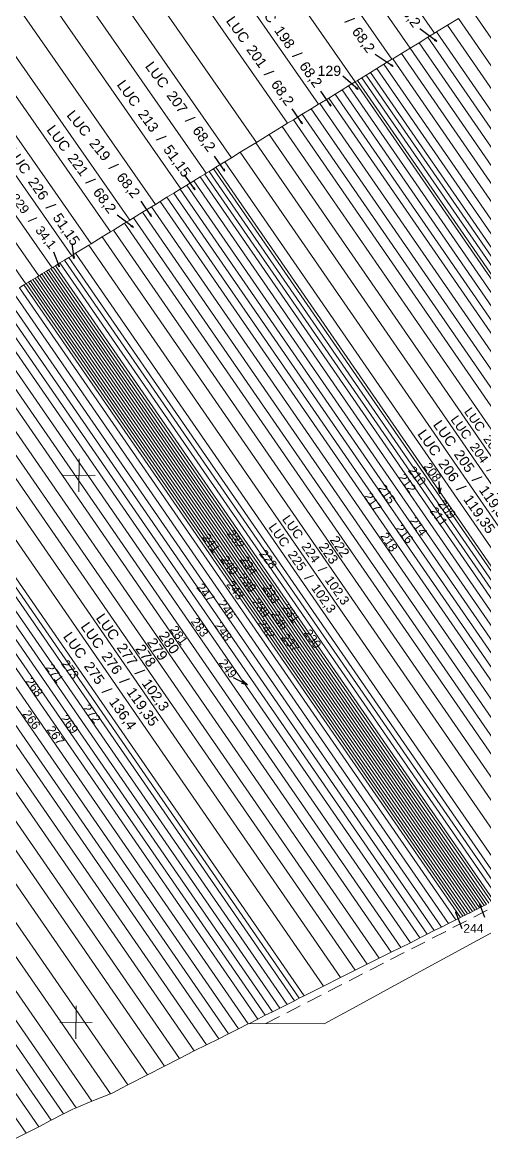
# Model space of a CAD drawing. Header units: metres. Extents: x 591850 to 11787372, y 2319432 to 2388242.
# Drawn here: x 11787025.2 to 11787070.8, y 2387874.9 to 2387984.8 of the extents above; entities that cross this region are included whole.
import ezdxf
from ezdxf.enums import TextEntityAlignment as Align

# ---------------------------------------------------------------- set-up
doc = ezdxf.new("R2010")
doc.units = ezdxf.units.M
doc.header["$MEASUREMENT"] = 0
doc.linetypes.add('DGN Style 3', pattern=[18.08141, 12.915293, -5.166117])
doc.linetypes.add('{tuong nha}', pattern=[2.3, 1.5, -0.8])
for name, color, linetype, lineweight in [('Level 10', 7, 'Continuous', 0), ('Level 13', 7, 'Continuous', 0), ('Level 2', 7, 'Continuous', 0), ('Level 22', 7, 'Continuous', 0), ('Level 4', 7, 'Continuous', 0), ('Level 6', 7, 'Continuous', 0), ('Level 63', 7, 'Continuous', 0)]:
    doc.layers.add(name, color=color, linetype=linetype, lineweight=lineweight)
doc.styles.get("Standard").update_dxf_attribs({"font": 'arial.ttf'})
doc.styles.add('Style-Arial', font='arial.ttf')
doc.dimstyles.get("Standard").update_dxf_attribs({"dimtxt": 0.18, "dimasz": 0.18, "dimexe": 1.25, "dimexo": 0.0625, "dimtad": 1, "dimdsep": 46, "dimtxsty": 'Standard', "dimcen": 0.09, "dimazin": 3, "dimtfac": 1, "dimtmove": 0, "dimatfit": 3})

# ---------------------------------------------------------------- blocks, each defined once
blk = doc.blocks.new('N_Th1_12')
at = {"layer": 'Level 13', "color": 3, "linetype": 'Continuous', "lineweight": 0}
blk.add_text('LUC', height=1, dxfattribs=at).set_placement((-1.93725, 0), align=Align.MIDDLE_RIGHT)
at = {"layer": 'Level 13', "color": 7, "linetype": 'Continuous', "lineweight": 0}
blk.add_text('/', height=1, dxfattribs=at).set_placement((1.93725, 0), align=Align.MIDDLE_LEFT)
at = {"layer": 'Level 2', "color": 1, "linetype": 'Continuous', "lineweight": 0}
blk.add_text('275', height=1, dxfattribs=at).set_placement((0, 0), align=Align.MIDDLE_CENTER)
at = {"layer": 'Level 4', "color": 1, "linetype": 'Continuous', "lineweight": 0}
blk.add_text('136,4', height=1, dxfattribs=at).set_placement((3.12605, 0), align=Align.MIDDLE_LEFT)
blk = doc.blocks.new('N_Th1_21')
at = {"layer": 'Level 13', "color": 3, "linetype": 'Continuous', "lineweight": 0}
blk.add_text('LUC', height=1, dxfattribs=at).set_placement((-1.93345, 0), align=Align.MIDDLE_RIGHT)
at = {"layer": 'Level 13', "color": 7, "linetype": 'Continuous', "lineweight": 0}
blk.add_text('/', height=1, dxfattribs=at).set_placement((1.93345, 0), align=Align.MIDDLE_LEFT)
at = {"layer": 'Level 2', "color": 1, "linetype": 'Continuous', "lineweight": 0}
blk.add_text('276', height=1, dxfattribs=at).set_placement((0, 0), align=Align.MIDDLE_CENTER)
at = {"layer": 'Level 4', "color": 1, "linetype": 'Continuous', "lineweight": 0}
blk.add_text('119,35', height=1, dxfattribs=at).set_placement((3.12225, 0), align=Align.MIDDLE_LEFT)
blk = doc.blocks.new('N_Th1_22')
at = {"layer": 'Level 13', "color": 3, "linetype": 'Continuous', "lineweight": 0}
blk.add_text('LUC', height=1, dxfattribs=at).set_placement((-1.9372, 0), align=Align.MIDDLE_RIGHT)
at = {"layer": 'Level 13', "color": 7, "linetype": 'Continuous', "lineweight": 0}
blk.add_text('/', height=1, dxfattribs=at).set_placement((1.9372, 0), align=Align.MIDDLE_LEFT)
at = {"layer": 'Level 2', "color": 1, "linetype": 'Continuous', "lineweight": 0}
blk.add_text('205', height=1, dxfattribs=at).set_placement((0, 0), align=Align.MIDDLE_CENTER)
at = {"layer": 'Level 4', "color": 1, "linetype": 'Continuous', "lineweight": 0}
blk.add_text('119,35', height=1, dxfattribs=at).set_placement((3.126, 0), align=Align.MIDDLE_LEFT)
blk = doc.blocks.new('N_Th1_24')
at = {"layer": 'Level 13', "color": 3, "linetype": 'Continuous', "lineweight": 0}
blk.add_text('LUC', height=1, dxfattribs=at).set_placement((-1.93345, 0), align=Align.MIDDLE_RIGHT)
at = {"layer": 'Level 13', "color": 7, "linetype": 'Continuous', "lineweight": 0}
blk.add_text('/', height=1, dxfattribs=at).set_placement((1.93345, 0), align=Align.MIDDLE_LEFT)
at = {"layer": 'Level 2', "color": 1, "linetype": 'Continuous', "lineweight": 0}
blk.add_text('206', height=1, dxfattribs=at).set_placement((0, 0), align=Align.MIDDLE_CENTER)
at = {"layer": 'Level 4', "color": 1, "linetype": 'Continuous', "lineweight": 0}
blk.add_text('119,35', height=1, dxfattribs=at).set_placement((3.12235, 0), align=Align.MIDDLE_LEFT)
blk = doc.blocks.new('N_Th1_33')
at = {"layer": 'Level 13', "color": 3, "linetype": 'Continuous', "lineweight": 0}
blk.add_text('LUC', height=0.9, dxfattribs=at).set_placement((-1.8201, 0), align=Align.MIDDLE_RIGHT)
at = {"layer": 'Level 13', "color": 7, "linetype": 'Continuous', "lineweight": 0}
blk.add_text('/', height=0.9, dxfattribs=at).set_placement((1.8201, 0), align=Align.MIDDLE_LEFT)
at = {"layer": 'Level 2', "color": 1, "linetype": 'Continuous', "lineweight": 0}
blk.add_text('203', height=0.9, dxfattribs=at).set_placement((0, 0), align=Align.MIDDLE_CENTER)
at = {"layer": 'Level 4', "color": 1, "linetype": 'Continuous', "lineweight": 0}
blk.add_text('102,3', height=0.9, dxfattribs=at).set_placement((2.97, 0), align=Align.MIDDLE_LEFT)
blk = doc.blocks.new('N_Th1_37')
at = {"layer": 'Level 13', "color": 3, "linetype": 'Continuous', "lineweight": 0}
blk.add_text('LUC', height=0.9, dxfattribs=at).set_placement((-1.81805, 0), align=Align.MIDDLE_RIGHT)
at = {"layer": 'Level 13', "color": 7, "linetype": 'Continuous', "lineweight": 0}
blk.add_text('/', height=0.9, dxfattribs=at).set_placement((1.81805, 0), align=Align.MIDDLE_LEFT)
at = {"layer": 'Level 2', "color": 1, "linetype": 'Continuous', "lineweight": 0}
blk.add_text('204', height=0.9, dxfattribs=at).set_placement((0, 0), align=Align.MIDDLE_CENTER)
at = {"layer": 'Level 4', "color": 1, "linetype": 'Continuous', "lineweight": 0}
blk.add_text('102,3', height=0.9, dxfattribs=at).set_placement((2.96805, 0), align=Align.MIDDLE_LEFT)
blk = doc.blocks.new('N_Th1_41')
at = {"layer": 'Level 13', "color": 3, "linetype": 'Continuous', "lineweight": 0}
blk.add_text('LUC', height=1, dxfattribs=at).set_placement((-1.93345, 0), align=Align.MIDDLE_RIGHT)
at = {"layer": 'Level 13', "color": 7, "linetype": 'Continuous', "lineweight": 0}
blk.add_text('/', height=1, dxfattribs=at).set_placement((1.93345, 0), align=Align.MIDDLE_LEFT)
at = {"layer": 'Level 2', "color": 1, "linetype": 'Continuous', "lineweight": 0}
blk.add_text('277', height=1, dxfattribs=at).set_placement((0, 0), align=Align.MIDDLE_CENTER)
at = {"layer": 'Level 4', "color": 1, "linetype": 'Continuous', "lineweight": 0}
blk.add_text('102,3', height=1, dxfattribs=at).set_placement((3.12235, 0), align=Align.MIDDLE_LEFT)
blk = doc.blocks.new('N_Th1_42')
at = {"layer": 'Level 13', "color": 3, "linetype": 'Continuous', "lineweight": 0}
blk.add_text('LUC', height=0.9, dxfattribs=at).set_placement((-1.81805, 0), align=Align.MIDDLE_RIGHT)
at = {"layer": 'Level 13', "color": 7, "linetype": 'Continuous', "lineweight": 0}
blk.add_text('/', height=0.9, dxfattribs=at).set_placement((1.81805, 0), align=Align.MIDDLE_LEFT)
at = {"layer": 'Level 2', "color": 1, "linetype": 'Continuous', "lineweight": 0}
blk.add_text('224', height=0.9, dxfattribs=at).set_placement((0, 0), align=Align.MIDDLE_CENTER)
at = {"layer": 'Level 4', "color": 1, "linetype": 'Continuous', "lineweight": 0}
blk.add_text('102,3', height=0.9, dxfattribs=at).set_placement((2.96805, 0), align=Align.MIDDLE_LEFT)
blk = doc.blocks.new('N_Th1_44')
at = {"layer": 'Level 13', "color": 3, "linetype": 'Continuous', "lineweight": 0}
blk.add_text('LUC', height=0.9, dxfattribs=at).set_placement((-1.82355, 0), align=Align.MIDDLE_RIGHT)
at = {"layer": 'Level 13', "color": 7, "linetype": 'Continuous', "lineweight": 0}
blk.add_text('/', height=0.9, dxfattribs=at).set_placement((1.82355, 0), align=Align.MIDDLE_LEFT)
at = {"layer": 'Level 2', "color": 1, "linetype": 'Continuous', "lineweight": 0}
blk.add_text('225', height=0.9, dxfattribs=at).set_placement((0, 0), align=Align.MIDDLE_CENTER)
at = {"layer": 'Level 4', "color": 1, "linetype": 'Continuous', "lineweight": 0}
blk.add_text('102,3', height=0.9, dxfattribs=at).set_placement((2.97345, 0), align=Align.MIDDLE_LEFT)
blk = doc.blocks.new('N_TNho')
at = {"layer": 'Level 2', "color": 1, "linetype": 'Continuous', "lineweight": 0}
blk.add_text('280', height=1, dxfattribs=at).set_placement((0, 0), align=Align.MIDDLE_CENTER)
blk = doc.blocks.new('N_TNho_2')
at = {"layer": 'Level 2', "color": 1, "linetype": 'Continuous', "lineweight": 0}
blk.add_text('279', height=1, dxfattribs=at).set_placement((0, 0), align=Align.MIDDLE_CENTER)
blk = doc.blocks.new('N_TNho_4')
at = {"layer": 'Level 2', "color": 1, "linetype": 'Continuous', "lineweight": 0}
blk.add_text('278', height=1, dxfattribs=at).set_placement((0, 0), align=Align.MIDDLE_CENTER)
blk = doc.blocks.new('N_TNho_16')
at = {"layer": 'Level 2', "color": 1, "linetype": 'Continuous', "lineweight": 0}
blk.add_text('223', height=0.95, dxfattribs=at).set_placement((0, 0), align=Align.MIDDLE_CENTER)
blk = doc.blocks.new('N_TNho_20')
at = {"layer": 'Level 2', "color": 1, "linetype": 'Continuous', "lineweight": 0}
blk.add_text('222', height=0.95, dxfattribs=at).set_placement((0, 0), align=Align.MIDDLE_CENTER)
blk = doc.blocks.new('TerminatorOpen_0.5')
at = {"color": 0, "linetype": 'ByBlock', "lineweight": -2}
for q in [(-1, 0.25), (-1, 0), (-1, -0.25)]:
    blk.add_line((0, 0), q, dxfattribs=at)
blk = doc.blocks.new('N_TNho_42')
at = {"layer": 'Level 2', "color": 2, "linetype": 'Continuous', "lineweight": 140}
blk.add_text('267', height=0.85, dxfattribs=at).set_placement((0, 0), align=Align.MIDDLE_CENTER)
blk = doc.blocks.new('N_TNho_43')
at = {"layer": 'Level 2', "color": 2, "linetype": 'Continuous', "lineweight": 140}
blk.add_text('266', height=0.85, dxfattribs=at).set_placement((0, 0), align=Align.MIDDLE_CENTER)
blk = doc.blocks.new('N_Th1_55')
at = {"layer": 'Level 13', "color": 3, "linetype": 'Continuous', "lineweight": 0}
blk.add_text('LUC', height=1, dxfattribs=at).set_placement((-1.9342, 0), align=Align.MIDDLE_RIGHT)
at = {"layer": 'Level 13', "color": 7, "linetype": 'Continuous', "lineweight": 0}
blk.add_text('/', height=1, dxfattribs=at).set_placement((1.9342, 0), align=Align.MIDDLE_LEFT)
at = {"layer": 'Level 2', "color": 1, "linetype": 'Continuous', "lineweight": 70}
blk.add_text('219', height=1, dxfattribs=at).set_placement((0, 0), align=Align.MIDDLE_CENTER)
at = {"layer": 'Level 4', "color": 1, "linetype": 'Continuous', "lineweight": 0}
blk.add_text('68,2', height=1, dxfattribs=at).set_placement((3.123, 0), align=Align.MIDDLE_LEFT)
blk = doc.blocks.new('N_Th1_56')
at = {"layer": 'Level 13', "color": 3, "linetype": 'Continuous', "lineweight": 0}
blk.add_text('LUC', height=1, dxfattribs=at).set_placement((-1.8366, 0), align=Align.MIDDLE_RIGHT)
at = {"layer": 'Level 13', "color": 7, "linetype": 'Continuous', "lineweight": 0}
blk.add_text('/', height=1, dxfattribs=at).set_placement((1.8366, 0), align=Align.MIDDLE_LEFT)
at = {"layer": 'Level 2', "color": 1, "linetype": 'Continuous', "lineweight": 70}
blk.add_text('221', height=1, dxfattribs=at).set_placement((0, 0), align=Align.MIDDLE_CENTER)
at = {"layer": 'Level 4', "color": 1, "linetype": 'Continuous', "lineweight": 0}
blk.add_text('68,2', height=1, dxfattribs=at).set_placement((3.0255, 0), align=Align.MIDDLE_LEFT)
blk = doc.blocks.new('N_Th1_57')
at = {"layer": 'Level 13', "color": 3, "linetype": 'Continuous', "lineweight": 0}
blk.add_text('LUC', height=1, dxfattribs=at).set_placement((-1.9342, 0), align=Align.MIDDLE_RIGHT)
at = {"layer": 'Level 13', "color": 7, "linetype": 'Continuous', "lineweight": 0}
blk.add_text('/', height=1, dxfattribs=at).set_placement((1.9342, 0), align=Align.MIDDLE_LEFT)
at = {"layer": 'Level 2', "color": 1, "linetype": 'Continuous', "lineweight": 70}
blk.add_text('198', height=1, dxfattribs=at).set_placement((0, 0), align=Align.MIDDLE_CENTER)
at = {"layer": 'Level 4', "color": 1, "linetype": 'Continuous', "lineweight": 0}
blk.add_text('68,2', height=1, dxfattribs=at).set_placement((3.123, 0), align=Align.MIDDLE_LEFT)
blk = doc.blocks.new('N_TNho_47')
at = {"layer": 'Level 2', "color": 2, "linetype": 'Continuous', "lineweight": 140}
blk.add_text('218', height=0.85, dxfattribs=at).set_placement((0, 0), align=Align.MIDDLE_CENTER)
blk = doc.blocks.new('N_TNho_62')
at = {"layer": 'Level 2', "color": 2, "linetype": 'Continuous', "lineweight": 140}
blk.add_text('283', height=0.85, dxfattribs=at).set_placement((0, 0), align=Align.MIDDLE_CENTER)
blk = doc.blocks.new('N_TNho_65')
at = {"layer": 'Level 2', "color": 2, "linetype": 'Continuous', "lineweight": 140}
blk.add_text('281', height=0.85, dxfattribs=at).set_placement((0, 0), align=Align.MIDDLE_CENTER)
blk = doc.blocks.new('N_TNho_70')
at = {"layer": 'Level 2', "color": 2, "linetype": 'Continuous', "lineweight": 140}
blk.add_text('248', height=0.85, dxfattribs=at).set_placement((0, 0), align=Align.MIDDLE_CENTER)
blk = doc.blocks.new('N_TNho_71')
at = {"layer": 'Level 2', "color": 2, "linetype": 'Continuous', "lineweight": 140}
blk.add_text('249', height=0.85, dxfattribs=at).set_placement((0, 0), align=Align.MIDDLE_CENTER)
blk = doc.blocks.new('N_TNho_72')
at = {"layer": 'Level 2', "color": 2, "linetype": 'Continuous', "lineweight": 140}
blk.add_text('246', height=0.85, dxfattribs=at).set_placement((0, 0), align=Align.MIDDLE_CENTER)
blk = doc.blocks.new('N_TNho_73')
at = {"layer": 'Level 2', "color": 2, "linetype": 'Continuous', "lineweight": 140}
blk.add_text('247', height=0.85, dxfattribs=at).set_placement((0, 0), align=Align.MIDDLE_CENTER)
blk = doc.blocks.new('N_TNho_76')
at = {"layer": 'Level 2', "color": 2, "linetype": 'Continuous', "lineweight": 140}
blk.add_text('268', height=0.85, dxfattribs=at).set_placement((0, 0), align=Align.MIDDLE_CENTER)
blk = doc.blocks.new('N_TNho_77')
at = {"layer": 'Level 2', "color": 2, "linetype": 'Continuous', "lineweight": 140}
blk.add_text('269', height=0.85, dxfattribs=at).set_placement((0, 0), align=Align.MIDDLE_CENTER)
blk = doc.blocks.new('N_TNho_80')
at = {"layer": 'Level 2', "color": 2, "linetype": 'Continuous', "lineweight": 140}
blk.add_text('271', height=0.85, dxfattribs=at).set_placement((0, 0), align=Align.MIDDLE_CENTER)
blk = doc.blocks.new('N_TNho_81')
at = {"layer": 'Level 2', "color": 2, "linetype": 'Continuous', "lineweight": 140}
blk.add_text('272', height=0.85, dxfattribs=at).set_placement((0, 0), align=Align.MIDDLE_CENTER)
blk = doc.blocks.new('N_TNho_82')
at = {"layer": 'Level 2', "color": 2, "linetype": 'Continuous', "lineweight": 140}
blk.add_text('214', height=0.85, dxfattribs=at).set_placement((0, 0), align=Align.MIDDLE_CENTER)
blk = doc.blocks.new('N_TNho_83')
at = {"layer": 'Level 2', "color": 2, "linetype": 'Continuous', "lineweight": 140}
blk.add_text('212', height=0.85, dxfattribs=at).set_placement((0, 0), align=Align.MIDDLE_CENTER)
blk = doc.blocks.new('N_TNho_84')
at = {"layer": 'Level 2', "color": 2, "linetype": 'Continuous', "lineweight": 140}
blk.add_text('217', height=0.85, dxfattribs=at).set_placement((0, 0), align=Align.MIDDLE_CENTER)
blk = doc.blocks.new('N_TNho_85')
at = {"layer": 'Level 2', "color": 2, "linetype": 'Continuous', "lineweight": 140}
blk.add_text('215', height=0.85, dxfattribs=at).set_placement((0, 0), align=Align.MIDDLE_CENTER)
blk = doc.blocks.new('N_TNho_86')
at = {"layer": 'Level 2', "color": 2, "linetype": 'Continuous', "lineweight": 140}
blk.add_text('216', height=0.85, dxfattribs=at).set_placement((0, 0), align=Align.MIDDLE_CENTER)
blk = doc.blocks.new('N_TNho_109')
at = {"layer": 'Level 2', "color": 2, "linetype": 'Continuous', "lineweight": 140}
blk.add_text('209', height=0.85, dxfattribs=at).set_placement((0, 0), align=Align.MIDDLE_CENTER)
blk = doc.blocks.new('N_TNho_110')
at = {"layer": 'Level 2', "color": 2, "linetype": 'Continuous', "lineweight": 140}
blk.add_text('210', height=0.85, dxfattribs=at).set_placement((0, 0), align=Align.MIDDLE_CENTER)
blk = doc.blocks.new('N_TNho_112')
at = {"layer": 'Level 2', "color": 2, "linetype": 'Continuous', "lineweight": 140}
blk.add_text('273', height=0.85, dxfattribs=at).set_placement((0, 0), align=Align.MIDDLE_CENTER)
blk = doc.blocks.new('N_TNho_113')
at = {"layer": 'Level 2', "color": 2, "linetype": 'Continuous', "lineweight": 140}
blk.add_text('211', height=0.85, dxfattribs=at).set_placement((0, 0), align=Align.MIDDLE_CENTER)
blk = doc.blocks.new('N_TNho_114')
at = {"layer": 'Level 2', "color": 1, "linetype": 'Continuous', "lineweight": 70}
blk.add_text('244', height=0.85, dxfattribs=at).set_placement((0, 0), align=Align.MIDDLE_CENTER)
blk = doc.blocks.new('N_TNho_116')
at = {"layer": 'Level 2', "color": 2, "linetype": 'Continuous', "lineweight": 140}
blk.add_text('228', height=0.85, dxfattribs=at).set_placement((0, 0), align=Align.MIDDLE_CENTER)
blk = doc.blocks.new('N_TNho_123')
at = {"layer": 'Level 2', "color": 2, "linetype": 'Continuous', "lineweight": 140}
blk.add_text('236', height=0.85, dxfattribs=at).set_placement((0, 0), align=Align.MIDDLE_CENTER)
blk = doc.blocks.new('N_TNho_127')
at = {"layer": 'Level 2', "color": 2, "linetype": 'Continuous', "lineweight": 140}
blk.add_text('234', height=0.85, dxfattribs=at).set_placement((0, 0), align=Align.MIDDLE_CENTER)
blk = doc.blocks.new('N_TNho_128')
at = {"layer": 'Level 2', "color": 2, "linetype": 'Continuous', "lineweight": 140}
blk.add_text('233', height=0.85, dxfattribs=at).set_placement((0, 0), align=Align.MIDDLE_CENTER)
blk = doc.blocks.new('N_TNho_129')
at = {"layer": 'Level 2', "color": 2, "linetype": 'Continuous', "lineweight": 140}
blk.add_text('232', height=0.85, dxfattribs=at).set_placement((0, 0), align=Align.MIDDLE_CENTER)
blk = doc.blocks.new('N_TNho_130')
at = {"layer": 'Level 2', "color": 2, "linetype": 'Continuous', "lineweight": 140}
blk.add_text('237', height=0.85, dxfattribs=at).set_placement((0, 0), align=Align.MIDDLE_CENTER)
blk = doc.blocks.new('N_TNho_132')
at = {"layer": 'Level 2', "color": 2, "linetype": 'Continuous', "lineweight": 140}
blk.add_text('243', height=0.85, dxfattribs=at).set_placement((0, 0), align=Align.MIDDLE_CENTER)
blk = doc.blocks.new('N_TNho_133')
at = {"layer": 'Level 2', "color": 2, "linetype": 'Continuous', "lineweight": 140}
blk.add_text('242', height=0.85, dxfattribs=at).set_placement((0, 0), align=Align.MIDDLE_CENTER)
blk = doc.blocks.new('N_TNho_134')
at = {"layer": 'Level 2', "color": 2, "linetype": 'Continuous', "lineweight": 140}
blk.add_text('241', height=0.85, dxfattribs=at).set_placement((0, 0), align=Align.MIDDLE_CENTER)
blk = doc.blocks.new('N_TNho_135')
at = {"layer": 'Level 2', "color": 2, "linetype": 'Continuous', "lineweight": 140}
blk.add_text('238', height=0.85, dxfattribs=at).set_placement((0, 0), align=Align.MIDDLE_CENTER)
blk = doc.blocks.new('N_TNho_136')
at = {"layer": 'Level 2', "color": 2, "linetype": 'Continuous', "lineweight": 140}
blk.add_text('239', height=0.85, dxfattribs=at).set_placement((0, 0), align=Align.MIDDLE_CENTER)
blk = doc.blocks.new('N_TNho_137')
at = {"layer": 'Level 2', "color": 2, "linetype": 'Continuous', "lineweight": 140}
blk.add_text('240', height=0.85, dxfattribs=at).set_placement((0, 0), align=Align.MIDDLE_CENTER)
blk = doc.blocks.new('N_TNho_140')
at = {"layer": 'Level 2', "color": 2, "linetype": 'Continuous', "lineweight": 140}
blk.add_text('208', height=0.85, dxfattribs=at).set_placement((0, 0), align=Align.MIDDLE_CENTER)
blk = doc.blocks.new('N_TNho_145')
at = {"layer": 'Level 2', "color": 2, "linetype": 'Continuous', "lineweight": 140}
blk.add_text('230', height=0.85, dxfattribs=at).set_placement((0, 0), align=Align.MIDDLE_CENTER)
blk = doc.blocks.new('N_TNho_146')
at = {"layer": 'Level 2', "color": 2, "linetype": 'Continuous', "lineweight": 140}
blk.add_text('231', height=0.85, dxfattribs=at).set_placement((0, 0), align=Align.MIDDLE_CENTER)
blk = doc.blocks.new('N_Th1_65')
at = {"layer": 'Level 13', "color": 3, "linetype": 'Continuous', "lineweight": 0}
blk.add_text('LUC', height=1, dxfattribs=at).set_placement((-1.83665, 0), align=Align.MIDDLE_RIGHT)
at = {"layer": 'Level 13', "color": 7, "linetype": 'Continuous', "lineweight": 0}
blk.add_text('/', height=1, dxfattribs=at).set_placement((1.83665, 0), align=Align.MIDDLE_LEFT)
at = {"layer": 'Level 2', "color": 1, "linetype": 'Continuous', "lineweight": 70}
blk.add_text('201', height=1, dxfattribs=at).set_placement((0, 0), align=Align.MIDDLE_CENTER)
at = {"layer": 'Level 4', "color": 1, "linetype": 'Continuous', "lineweight": 0}
blk.add_text('68,2', height=1, dxfattribs=at).set_placement((3.02545, 0), align=Align.MIDDLE_LEFT)
blk = doc.blocks.new('N_Th1_66')
at = {"layer": 'Level 13', "color": 3, "linetype": 'Continuous', "lineweight": 0}
blk.add_text('LUC', height=1, dxfattribs=at).set_placement((-1.93345, 0), align=Align.MIDDLE_RIGHT)
at = {"layer": 'Level 13', "color": 7, "linetype": 'Continuous', "lineweight": 0}
blk.add_text('/', height=1, dxfattribs=at).set_placement((1.93345, 0), align=Align.MIDDLE_LEFT)
at = {"layer": 'Level 2', "color": 1, "linetype": 'Continuous', "lineweight": 70}
blk.add_text('207', height=1, dxfattribs=at).set_placement((0, 0), align=Align.MIDDLE_CENTER)
at = {"layer": 'Level 4', "color": 1, "linetype": 'Continuous', "lineweight": 0}
blk.add_text('68,2', height=1, dxfattribs=at).set_placement((3.12225, 0), align=Align.MIDDLE_LEFT)
blk = doc.blocks.new('N_Th1_67')
at = {"layer": 'Level 13', "color": 3, "linetype": 'Continuous', "lineweight": 0}
blk.add_text('LUC', height=1, dxfattribs=at).set_placement((-1.93345, 0), align=Align.MIDDLE_RIGHT)
at = {"layer": 'Level 13', "color": 7, "linetype": 'Continuous', "lineweight": 0}
blk.add_text('/', height=1, dxfattribs=at).set_placement((1.93345, 0), align=Align.MIDDLE_LEFT)
at = {"layer": 'Level 2', "color": 1, "linetype": 'Continuous', "lineweight": 70}
blk.add_text('136', height=1, dxfattribs=at).set_placement((0, 0), align=Align.MIDDLE_CENTER)
at = {"layer": 'Level 4', "color": 1, "linetype": 'Continuous', "lineweight": 0}
blk.add_text('68,2', height=1, dxfattribs=at).set_placement((3.12225, 0), align=Align.MIDDLE_LEFT)
blk = doc.blocks.new('N_Th1_69')
at = {"layer": 'Level 13', "color": 3, "linetype": 'Continuous', "lineweight": 0}
blk.add_text('LUC', height=1, dxfattribs=at).set_placement((-1.83665, 0), align=Align.MIDDLE_RIGHT)
at = {"layer": 'Level 13', "color": 7, "linetype": 'Continuous', "lineweight": 0}
blk.add_text('/', height=1, dxfattribs=at).set_placement((1.83665, 0), align=Align.MIDDLE_LEFT)
at = {"layer": 'Level 2', "color": 1, "linetype": 'Continuous', "lineweight": 70}
blk.add_text('141', height=1, dxfattribs=at).set_placement((0, 0), align=Align.MIDDLE_CENTER)
at = {"layer": 'Level 4', "color": 1, "linetype": 'Continuous', "lineweight": 0}
blk.add_text('68,2', height=1, dxfattribs=at).set_placement((3.02545, 0), align=Align.MIDDLE_LEFT)
blk = doc.blocks.new('N_TNho_151')
at = {"layer": 'Level 2', "color": 1, "linetype": 'Continuous', "lineweight": 70}
blk.add_text('129', height=1, dxfattribs=at).set_placement((0, 0), align=Align.MIDDLE_CENTER)
blk = doc.blocks.new('N_Th1_73')
at = {"layer": 'Level 13', "color": 3, "linetype": 'Continuous', "lineweight": 0}
blk.add_text('LUC', height=0.9, dxfattribs=at).set_placement((-1.82075, 0), align=Align.MIDDLE_RIGHT)
at = {"layer": 'Level 13', "color": 7, "linetype": 'Continuous', "lineweight": 0}
blk.add_text('/', height=0.9, dxfattribs=at).set_placement((1.82075, 0), align=Align.MIDDLE_LEFT)
at = {"layer": 'Level 2', "color": 1, "linetype": 'Continuous', "lineweight": 70}
blk.add_text('229', height=0.9, dxfattribs=at).set_placement((0, 0), align=Align.MIDDLE_CENTER)
at = {"layer": 'Level 4', "color": 1, "linetype": 'Continuous', "lineweight": 0}
blk.add_text('34,1', height=0.9, dxfattribs=at).set_placement((2.97075, 0), align=Align.MIDDLE_LEFT)
blk = doc.blocks.new('N_Th1_90')
at = {"layer": 'Level 13', "color": 3, "linetype": 'Continuous', "lineweight": 0}
blk.add_text('LUC', height=1, dxfattribs=at).set_placement((-1.93345, 0), align=Align.MIDDLE_RIGHT)
at = {"layer": 'Level 13', "color": 7, "linetype": 'Continuous', "lineweight": 0}
blk.add_text('/', height=1, dxfattribs=at).set_placement((1.93345, 0), align=Align.MIDDLE_LEFT)
at = {"layer": 'Level 2', "color": 1, "linetype": 'Continuous', "lineweight": 70}
blk.add_text('213', height=1, dxfattribs=at).set_placement((0, 0), align=Align.MIDDLE_CENTER)
at = {"layer": 'Level 4', "color": 1, "linetype": 'Continuous', "lineweight": 0}
blk.add_text('51,15', height=1, dxfattribs=at).set_placement((3.12225, 0), align=Align.MIDDLE_LEFT)
blk = doc.blocks.new('N_Th1_91')
at = {"layer": 'Level 13', "color": 3, "linetype": 'Continuous', "lineweight": 0}
blk.add_text('LUC', height=1, dxfattribs=at).set_placement((-1.93345, 0), align=Align.MIDDLE_RIGHT)
at = {"layer": 'Level 13', "color": 7, "linetype": 'Continuous', "lineweight": 0}
blk.add_text('/', height=1, dxfattribs=at).set_placement((1.93345, 0), align=Align.MIDDLE_LEFT)
at = {"layer": 'Level 2', "color": 1, "linetype": 'Continuous', "lineweight": 70}
blk.add_text('226', height=1, dxfattribs=at).set_placement((0, 0), align=Align.MIDDLE_CENTER)
at = {"layer": 'Level 4', "color": 1, "linetype": 'Continuous', "lineweight": 0}
blk.add_text('51,15', height=1, dxfattribs=at).set_placement((3.12225, 0), align=Align.MIDDLE_LEFT)

msp = doc.modelspace()

# ---------------------------------------------------------------- linework, layer by layer
at = {"layer": 'Level 10', "color": 7, "linetype": 'Continuous', "lineweight": 0, "flags": 128}
for points in [[(11786973.76, 2388115.78), (11787065.83, 2387983.79)], [(11786971.08, 2388114.7), (11787063.43, 2387982.31), (11787107.46, 2387918.57)], [(11786969.08, 2388113.89), (11787061.63, 2387981.21)], [(11786965.98, 2388111), (11787058.01, 2387978.99), (11787101.93, 2387915.41)], [(11786963.06, 2388107.73), (11787054.4, 2387976.78)], [(11786960.62, 2388104.99), (11787051.35, 2387974.91)], [(11786958.16, 2388102.24), (11787048.29, 2387973.03)], [(11786956.18, 2388100.03), (11787045.82, 2387971.52)], [(11786954.19, 2388097.8), (11787043.34, 2387970)], [(11786952.19, 2388095.56), (11787040.84, 2387968.47)], [(11786950.18, 2388093.31), (11787038.33, 2387966.93)], [(11786948.16, 2388091.04), (11787035.81, 2387965.38)], [(11786946.63, 2388089.33), (11787033.91, 2387964.22)], [(11786945.1, 2388087.62), (11787032, 2387963.05)], [(11786943.57, 2388085.9), (11787030.08, 2387961.87)], [(11786942.02, 2388084.17), (11787028.15, 2387960.69)], [(11786940.99, 2388083.01), (11787026.86, 2387959.9)], [(11786939.95, 2388081.85), (11787025.56, 2387959.11)], [(11786938.91, 2388080.68), (11787024.27, 2387958.31), (11787067.2, 2387896.16)], [(11787069.49, 2387986.03), (11787113.58, 2387922.2)], [(11787024.93, 2387958.72), (11787025.38, 2387959), (11787025.56, 2387959.11), (11787025.6, 2387959.13), (11787025.83, 2387959.26), (11787026.04, 2387959.4), (11787026.27, 2387959.54), (11787026.49, 2387959.67), (11787026.71, 2387959.81), (11787026.86, 2387959.9), (11787026.93, 2387959.94), (11787027.15, 2387960.08), (11787027.37, 2387960.22), (11787027.59, 2387960.35), (11787027.81, 2387960.49), (11787028.04, 2387960.62), (11787028.15, 2387960.69), (11787028.26, 2387960.75), (11787028.48, 2387960.89), (11787028.92, 2387961.16), (11787029.36, 2387961.43), (11787029.8, 2387961.7), (11787030.08, 2387961.87), (11787030.46, 2387962.11), (11787031.78, 2387962.92), (11787032, 2387963.05), (11787033.1, 2387963.73), (11787033.91, 2387964.22), (11787034.2, 2387964.4), (11787035.3, 2387965.07), (11787035.81, 2387965.38), (11787036.18, 2387965.61), (11787037.06, 2387966.15), (11787037.93, 2387966.69), (11787038.33, 2387966.93), (11787038.81, 2387967.22), (11787039.47, 2387967.63), (11787040.13, 2387968.03), (11787040.78, 2387968.43), (11787040.84, 2387968.47), (11787041.44, 2387968.83), (11787042.1, 2387969.24), (11787042.75, 2387969.64), (11787043.19, 2387969.91), (11787043.34, 2387970), (11787043.63, 2387970.17), (11787044.06, 2387970.44), (11787044.28, 2387970.58), (11787045.16, 2387971.11), (11787045.82, 2387971.52), (11787046.68, 2387972.05), (11787048.21, 2387972.99), (11787048.29, 2387973.03), (11787049.52, 2387973.79), (11787050.83, 2387974.59), (11787051.35, 2387974.91), (11787051.92, 2387975.26), (11787052.79, 2387975.79), (11787053.66, 2387976.32), (11787054.4, 2387976.78), (11787054.53, 2387976.86), (11787055.4, 2387977.39), (11787056.05, 2387977.79), (11787056.71, 2387978.19), (11787057.36, 2387978.59), (11787058.01, 2387978.99), (11787058.23, 2387979.12), (11787058.66, 2387979.39), (11787059.1, 2387979.65), (11787059.53, 2387979.92), (11787060.15, 2387980.31), (11787060.83, 2387980.72), (11787061.63, 2387981.21), (11787061.7, 2387981.25), (11787062.56, 2387981.78), (11787063.43, 2387982.31), (11787064.3, 2387982.84), (11787065.16, 2387983.38), (11787065.83, 2387983.79), (11787066.03, 2387983.9), (11787067.11, 2387984.56), (11787068.19, 2387985.23)], [(11787067.11, 2387984.56), (11787111.21, 2387920.73)], [(11787068.19, 2387985.23), (11787112.29, 2387921.4)], [(11787065.16, 2387983.38), (11787109.23, 2387919.58)], [(11787066.03, 2387983.9), (11787110.12, 2387920.08)], [(11787064.3, 2387982.84), (11787108.35, 2387919.08)], [(11787061.7, 2387981.25), (11787105.69, 2387917.56)], [(11787062.56, 2387981.78), (11787106.58, 2387918.07)], [(11787059.53, 2387979.92), (11787103.48, 2387916.3)], [(11787060.15, 2387980.31), (11787104.17, 2387916.69)], [(11787060.83, 2387980.72), (11787104.81, 2387917.06)], [(11787058.23, 2387979.12), (11787102.15, 2387915.54)], [(11787058.66, 2387979.39), (11787102.59, 2387915.79)], [(11787059.1, 2387979.65), (11787103.04, 2387916.05)], [(11787056.05, 2387977.79), (11787099.93, 2387914.27)], [(11787056.71, 2387978.19), (11787100.6, 2387914.65)], [(11787057.36, 2387978.59), (11787101.27, 2387915.03)], [(11787054.53, 2387976.86), (11787098.38, 2387913.39)], [(11787055.4, 2387977.39), (11787099.26, 2387913.9)], [(11787052.79, 2387975.79), (11787096.6, 2387912.37)], [(11787053.66, 2387976.32), (11787097.49, 2387912.88)], [(11787050.83, 2387974.59), (11787094.6, 2387911.23)], [(11787051.92, 2387975.26), (11787095.71, 2387911.87)], [(11787049.52, 2387973.79), (11787093.26, 2387910.47)], [(11787048.21, 2387972.99), (11787091.93, 2387909.71)], [(11787045.16, 2387971.11), (11787088.81, 2387907.93)], [(11787046.68, 2387972.05), (11787090.37, 2387908.81)], [(11787043.63, 2387970.17), (11787087.24, 2387907.04)], [(11787044.06, 2387970.44), (11787087.69, 2387907.29)], [(11787044.28, 2387970.58), (11787087.91, 2387907.42)], [(11787042.1, 2387969.24), (11787085.68, 2387906.14)], [(11787042.75, 2387969.64), (11787086.35, 2387906.53)], [(11787043.19, 2387969.91), (11787086.8, 2387906.78)], [(11787040.13, 2387968.03), (11787083.67, 2387905)], [(11787040.78, 2387968.43), (11787084.34, 2387905.38)], [(11787041.44, 2387968.83), (11787085.01, 2387905.76)], [(11787038.81, 2387967.22), (11787082.33, 2387904.23)], [(11787039.47, 2387967.63), (11787083, 2387904.61)], [(11787036.18, 2387965.61), (11787079.64, 2387902.69)], [(11787037.06, 2387966.15), (11787080.54, 2387903.21)], [(11787037.93, 2387966.69), (11787081.43, 2387903.72)], [(11787035.3, 2387965.07), (11787078.74, 2387902.19)], [(11787033.1, 2387963.73), (11787076.5, 2387900.91)], [(11787034.2, 2387964.4), (11787077.63, 2387901.54)], [(11787031.78, 2387962.92), (11787075.15, 2387900.14)], [(11787029.36, 2387961.43), (11787072.59, 2387898.86)], [(11787029.8, 2387961.7), (11787073.05, 2387899.1)], [(11787030.46, 2387962.11), (11787073.75, 2387899.44)], [(11787027.37, 2387960.22), (11787070.48, 2387897.81)], [(11787027.59, 2387960.35), (11787070.72, 2387897.93)], [(11787027.81, 2387960.49), (11787070.95, 2387898.04)], [(11787028.04, 2387960.62), (11787071.18, 2387898.16)], [(11787028.26, 2387960.75), (11787071.42, 2387898.28)], [(11787028.48, 2387960.89), (11787071.65, 2387898.4)], [(11787028.92, 2387961.16), (11787072.12, 2387898.63)], [(11787025.6, 2387959.13), (11787068.61, 2387896.87)], [(11787025.83, 2387959.26), (11787068.85, 2387896.99)], [(11787026.04, 2387959.4), (11787069.08, 2387897.1)], [(11787026.27, 2387959.54), (11787069.32, 2387897.22)], [(11787026.49, 2387959.67), (11787069.55, 2387897.34)], [(11787026.71, 2387959.81), (11787069.78, 2387897.46)], [(11787026.93, 2387959.94), (11787070.02, 2387897.58)], [(11787027.15, 2387960.08), (11787070.25, 2387897.69)], [(11787024.93, 2387958.72), (11787067.91, 2387896.52)], [(11787025.38, 2387959), (11787068.38, 2387896.75)], [(11787022.27, 2387957.09), (11787065.09, 2387895.1)], [(11787022.94, 2387957.49), (11787065.79, 2387895.46)], [(11787023.6, 2387957.91), (11787066.5, 2387895.81)], [(11787020.71, 2387956.13), (11787063.44, 2387894.27)], [(11787021.6, 2387956.67), (11787064.38, 2387894.75)], [(11787018.92, 2387955.04), (11787061.54, 2387893.33)], [(11787019.81, 2387955.58), (11787062.49, 2387893.8)], [(11787016.68, 2387953.66), (11787059.18, 2387892.14)], [(11787017.8, 2387954.35), (11787060.36, 2387892.73)], [(11787015.55, 2387952.97), (11787057.99, 2387891.55)], [(11787014.2, 2387952.15), (11787056.56, 2387890.83)], [(11787012.63, 2387951.18), (11787054.89, 2387890)], [(11787009.91, 2387949.52), (11787052.03, 2387888.55)], [(11787010.37, 2387949.79), (11787052.5, 2387888.8)], [(11787010.82, 2387950.07), (11787052.98, 2387889.03)], [(11787007.87, 2387948.27), (11787049.87, 2387887.48)], [(11787008.55, 2387948.68), (11787050.59, 2387887.83)], [(11787009.23, 2387949.1), (11787051.3, 2387888.2)], [(11787006.51, 2387947.43), (11787048.43, 2387886.75)], [(11787007.19, 2387947.85), (11787049.15, 2387887.12)], [(11787004.69, 2387946.31), (11787046.5, 2387885.79)], [(11787005.6, 2387946.87), (11787047.46, 2387886.27)], [(11787002.86, 2387945.19), (11787044.56, 2387884.82)], [(11787003.77, 2387945.75), (11787045.53, 2387885.3)], [(11787000.57, 2387943.79), (11787042.15, 2387883.61)], [(11787001.71, 2387944.49), (11787043.36, 2387884.21)], [(11786999.19, 2387942.94), (11787040.69, 2387882.87)], [(11786997.81, 2387942.1), (11787039.24, 2387882.13)], [(11786996.2, 2387941.11), (11787037.54, 2387881.26)], [(11786994.35, 2387939.98), (11787035.6, 2387880.27)], [(11786992.73, 2387938.98), (11787033.89, 2387879.41)], [(11786989.7, 2387937.13), (11787030.53, 2387878.03)], [(11786991.1, 2387937.99), (11787032.08, 2387878.67)], [(11786988.53, 2387936.42), (11787029.28, 2387877.43)], [(11786986.19, 2387934.98), (11787026.83, 2387876.16)], [(11786987.36, 2387935.7), (11787028.06, 2387876.79)], [(11786985.02, 2387934.26), (11787025.59, 2387875.52)], [(11787054.96, 2387886.29), (11787057.73, 2387887.8), (11787060.51, 2387889.31), (11787063.31, 2387890.83), (11787068.95, 2387893.89), (11787072.74, 2387895.95), (11787074.65, 2387896.99), (11787076.56, 2387898.03), (11787080.41, 2387900.11), (11787085.25, 2387902.75), (11787089.16, 2387904.87), (11787091.13, 2387905.94), (11787093.1, 2387907.01), (11787097.49, 2387909.39), (11787097.61, 2387909.23), (11787105.3, 2387898.33)], [(11787024.36, 2387874.89), (11787025.59, 2387875.52), (11787026.83, 2387876.16), (11787028.06, 2387876.79), (11787029.28, 2387877.43), (11787030.21, 2387877.9), (11787030.53, 2387878.03), (11787032.08, 2387878.67), (11787033.89, 2387879.41), (11787034.12, 2387879.5), (11787034.99, 2387879.95), (11787035.6, 2387880.27), (11787037.54, 2387881.26), (11787039.24, 2387882.13), (11787040.69, 2387882.87), (11787042.15, 2387883.61), (11787043.36, 2387884.21), (11787044.56, 2387884.82), (11787045.53, 2387885.3), (11787046.5, 2387885.79), (11787047.46, 2387886.27), (11787047.58, 2387886.33), (11787048.43, 2387886.75), (11787049.15, 2387887.12), (11787049.87, 2387887.48), (11787050.59, 2387887.83), (11787051.3, 2387888.2), (11787052.03, 2387888.55), (11787052.5, 2387888.8), (11787052.98, 2387889.03), (11787054.89, 2387890), (11787056.56, 2387890.83), (11787057.99, 2387891.55), (11787059.18, 2387892.14), (11787060.36, 2387892.73), (11787061.54, 2387893.33), (11787062.49, 2387893.8), (11787063.44, 2387894.27), (11787064.38, 2387894.75), (11787065.09, 2387895.1), (11787065.79, 2387895.46), (11787066.5, 2387895.81), (11787067.2, 2387896.16), (11787067.91, 2387896.52), (11787068.38, 2387896.75), (11787068.61, 2387896.87), (11787068.85, 2387896.99), (11787069.08, 2387897.1), (11787069.32, 2387897.22), (11787069.55, 2387897.34), (11787069.78, 2387897.46), (11787070.02, 2387897.58), (11787070.25, 2387897.69), (11787070.48, 2387897.81), (11787070.72, 2387897.93), (11787070.95, 2387898.04)]]:
    msp.add_lwpolyline(points, dxfattribs=at)
at = {"layer": 'Level 10', "color": 7, "linetype": 'DGN Style 3', "lineweight": 0, "flags": 128}
msp.add_lwpolyline([(11787047.58, 2387886.33), (11787054.96, 2387886.29)], dxfattribs=at)
at = {"layer": 'Level 22', "color": 7, "linetype": '{tuong nha}', "lineweight": 0}
msp.add_line((11787049.21, 2387886.32), (11787075.44, 2387899.74), dxfattribs=at)
msp.add_line((11787049.21, 2387886.32), (11787075.44, 2387899.74), dxfattribs=at)
msp.add_line((11787049.21, 2387886.32), (11787075.44, 2387899.74), dxfattribs=at)
msp.add_line((11787049.21, 2387886.32), (11787075.44, 2387899.74), dxfattribs=at)
at = {"layer": 'Level 63', "color": 7, "linetype": 'Continuous', "lineweight": 0}
for p, q in [((11787030.81, 2387941.88), (11787030.79, 2387938.65)), ((11787029.2, 2387940.27), (11787032.41, 2387940.25)), ((11787030.52, 2387888.04), (11787030.5, 2387884.81)), ((11787028.9, 2387886.44), (11787032.11, 2387886.42))]:
    msp.add_line(p, q, dxfattribs=at)

# ---------------------------------------------------------------- block references
at = {"layer": 'Level 13', "color": 1, "linetype": 'Continuous', "lineweight": 0, "xscale": 0.6, "yscale": 0.6, "zscale": 0.6, "rotation": 272.057695}
msp.add_blockref('TerminatorOpen_0.5', (11787066.33, 2387938.43), dxfattribs=at)
at = {"layer": 'Level 2', "color": 1, "linetype": 'Continuous', "lineweight": 70}
for name, p, rotation in [('N_Th1_69', (11787060.75, 2387989.17), 306.229723), ('N_Th1_67', (11787056.2, 2387986.75), 305.917941), ('N_Th1_57', (11787051.06, 2387983.38), 305.218336), ('N_Th1_65', (11787048.32, 2387981.5), 305.29715), ('N_Th1_66', (11787040.47, 2387977), 306.358738), ('N_Th1_90', (11787037.64, 2387975.16), 305.692561), ('N_Th1_55', (11787032.87, 2387972.31), 308.702957), ('N_Th1_56', (11787030.72, 2387970.84), 306.641828), ('N_Th1_91', (11787026.8, 2387968.48), 304.644962), ('N_Th1_73', (11787024.99, 2387967), 307.676763)]:
    msp.add_blockref(name, p, dxfattribs=dict(at, rotation=rotation))
for name, p in [('N_TNho_151', (11787055.46, 2387980.07)), ('N_TNho_114', (11787069.65, 2387895.67))]:
    msp.add_blockref(name, p, dxfattribs=at)
at = {"layer": 'Level 2', "color": 1, "linetype": 'Continuous', "lineweight": 0}
for name, p, rotation in [('N_Th1_33', (11787071.55, 2387943.25), 305.111111), ('N_Th1_37', (11787070.22, 2387942.47), 305.111111), ('N_Th1_24', (11787067.22, 2387940.75), 305.111111), ('N_Th1_22', (11787068.76, 2387941.66), 305.111111), ('N_Th1_42', (11787053.63, 2387932.66), 305.111111), ('N_Th1_44', (11787052.29, 2387931.87), 305.111111), ('N_TNho_16', (11787055.39, 2387932.6), 305.111111), ('N_TNho_20', (11787056.49, 2387933.26), 305.111111), ('N_Th1_41', (11787035.55, 2387922.64), 305.11111), ('N_Th1_21', (11787034.05, 2387921.79), 305.111111), ('N_TNho', (11787039.69, 2387923.81), 305.111111), ('N_Th1_12', (11787032.32, 2387920.81), 305.111111), ('N_TNho_2', (11787038.54, 2387923.16), 305.111112), ('N_TNho_4', (11787037.39, 2387922.52), 305.111111)]:
    msp.add_blockref(name, p, dxfattribs=dict(at, rotation=rotation))
at = {"layer": 'Level 2', "color": 2, "linetype": 'Continuous', "lineweight": 140}
for name, p, rotation in [('N_TNho_140', (11787065.62, 2387940.58), 306.287808), ('N_TNho_83', (11787063.14, 2387939.51), 306.733177), ('N_TNho_110', (11787064.11, 2387940.21), 308.214328), ('N_TNho_85', (11787061.13, 2387938.42), 303.948662), ('N_TNho_84', (11787059.76, 2387937.64), 305.152398), ('N_TNho_113', (11787066.24, 2387936.2), 306.353785), ('N_TNho_109', (11787067.05, 2387936.93), 310.100105), ('N_TNho_82', (11787064.23, 2387935.23), 306.083721), ('N_TNho_129', (11787046.24, 2387933.96), 305.839639), ('N_TNho_86', (11787062.88, 2387934.49), 307.041463), ('N_TNho_134', (11787043.82, 2387933.6), 305.691403), ('N_TNho_47', (11787061.34, 2387933.7), 303.784299), ('N_TNho_116', (11787049.44, 2387932.01), 307.890797), ('N_TNho_137', (11787045.64, 2387931.43), 305.13554), ('N_TNho_127', (11787047.53, 2387931.38), 303.035322), ('N_TNho_135', (11787047.4, 2387929.71), 308.448844), ('N_TNho_73', (11787043.27, 2387928.72), 308.848177), ('N_TNho_132', (11787046.21, 2387928.97), 306.836414), ('N_TNho_128', (11787049.75, 2387928.63), 302.570355), ('N_TNho_136', (11787048.74, 2387927.23), 304.263318), ('N_TNho_72', (11787045.38, 2387927.07), 306.387375), ('N_TNho_146', (11787051.68, 2387926.69), 306.564156), ('N_TNho_62', (11787042.7, 2387925.31), 305.687442), ('N_TNho_133', (11787049.27, 2387925.13), 305.081791), ('N_TNho_123', (11787050.58, 2387926.02), 303.052171), ('N_TNho_65', (11787040.64, 2387924.53), 305.745335), ('N_TNho_70', (11787045.03, 2387924.91), 305.261603), ('N_TNho_145', (11787053.82, 2387924.18), 305.129495), ('N_TNho_130', (11787051.63, 2387923.79), 309.28743), ('N_TNho_80', (11787028.41, 2387920.78), 305.557858), ('N_TNho_112', (11787029.94, 2387921.17), 307.055997), ('N_TNho_71', (11787045.48, 2387921.25), 307.347276), ('N_TNho_76', (11787026.4, 2387919.43), 306.013191), ('N_TNho_43', (11787026.14, 2387916.22), 306.496798), ('N_TNho_81', (11787032.06, 2387916.81), 308.585243), ('N_TNho_77', (11787029.88, 2387915.79), 307.697993), ('N_TNho_42', (11787028.51, 2387914.67), 305.63907)]:
    msp.add_blockref(name, p, dxfattribs=dict(at, rotation=rotation))

# ---------------------------------------------------------------- leaders
at = {"layer": 'Level 13', "color": 1, "linetype": 'Continuous', "lineweight": 13}
for points in [[(11787066.05, 2387982.97), (11787064.39, 2387984.2)], [(11787061.74, 2387980.51), (11787059.98, 2387981.68)], [(11787058.3, 2387978.23), (11787056.8, 2387979.53)], [(11787055.64, 2387976.59), (11787054.63, 2387978.07)], [(11787055.64, 2387976.59), (11787054.63, 2387978.07)], [(11787052.81, 2387974.86), (11787051.8, 2387976.34)], [(11787052.81, 2387974.86), (11787051.8, 2387976.34)], [(11787045.18, 2387970.18), (11787044.16, 2387971.66)], [(11787045.18, 2387970.18), (11787044.16, 2387971.66)], [(11787042.23, 2387968.37), (11787041.21, 2387969.84)], [(11787042.23, 2387968.37), (11787041.21, 2387969.84)], [(11787037.95, 2387965.75), (11787036.94, 2387967.23)], [(11787037.95, 2387965.75), (11787036.94, 2387967.23)], [(11787036.16, 2387964.65), (11787034.55, 2387965.85)], [(11787030.32, 2387961.56), (11787030.14, 2387963.09)], [(11787028.89, 2387960.77), (11787028.31, 2387962.24)], [(11787070.24, 2387898.09), (11787070.73, 2387896.79)], [(11787067.88, 2387897.32), (11787068.51, 2387895.67)]]:
    msp.add_leader(points, dimstyle='Standard', override={"dimtxt": 0.4, "dimasz": 0.24, "dimgap": 0.2, "dimtad": 1, "dimtxsty": 'Style-Arial', "dimldrblk": 'TerminatorOpen_0.5'}, dxfattribs=at)
at = {"layer": 'Level 13', "color": 1, "linetype": 'Continuous', "lineweight": 0}
msp.add_leader([(11787066.33, 2387938.43), (11787066.29, 2387939.66)], dimstyle='Standard', override={"dimtxt": 1, "dimasz": 0.6, "dimgap": 0.5, "dimtad": 1, "dimtxsty": 'Style-Arial', "dimldrblk": 'TerminatorOpen_0.5'}, dxfattribs=at)
at = {"layer": 'Level 6', "color": 1, "linetype": 'Continuous', "lineweight": 0}
msp.add_leader([(11787047.41, 2387919.66), (11787046.02, 2387920.34)], dimstyle='Standard', override={"dimtxt": 1, "dimasz": 0.6, "dimgap": 0.5, "dimtad": 1, "dimtxsty": 'Style-Arial', "dimldrblk": 'TerminatorOpen_0.5'}, dxfattribs=at)

doc.saveas('drawing.dxf')
